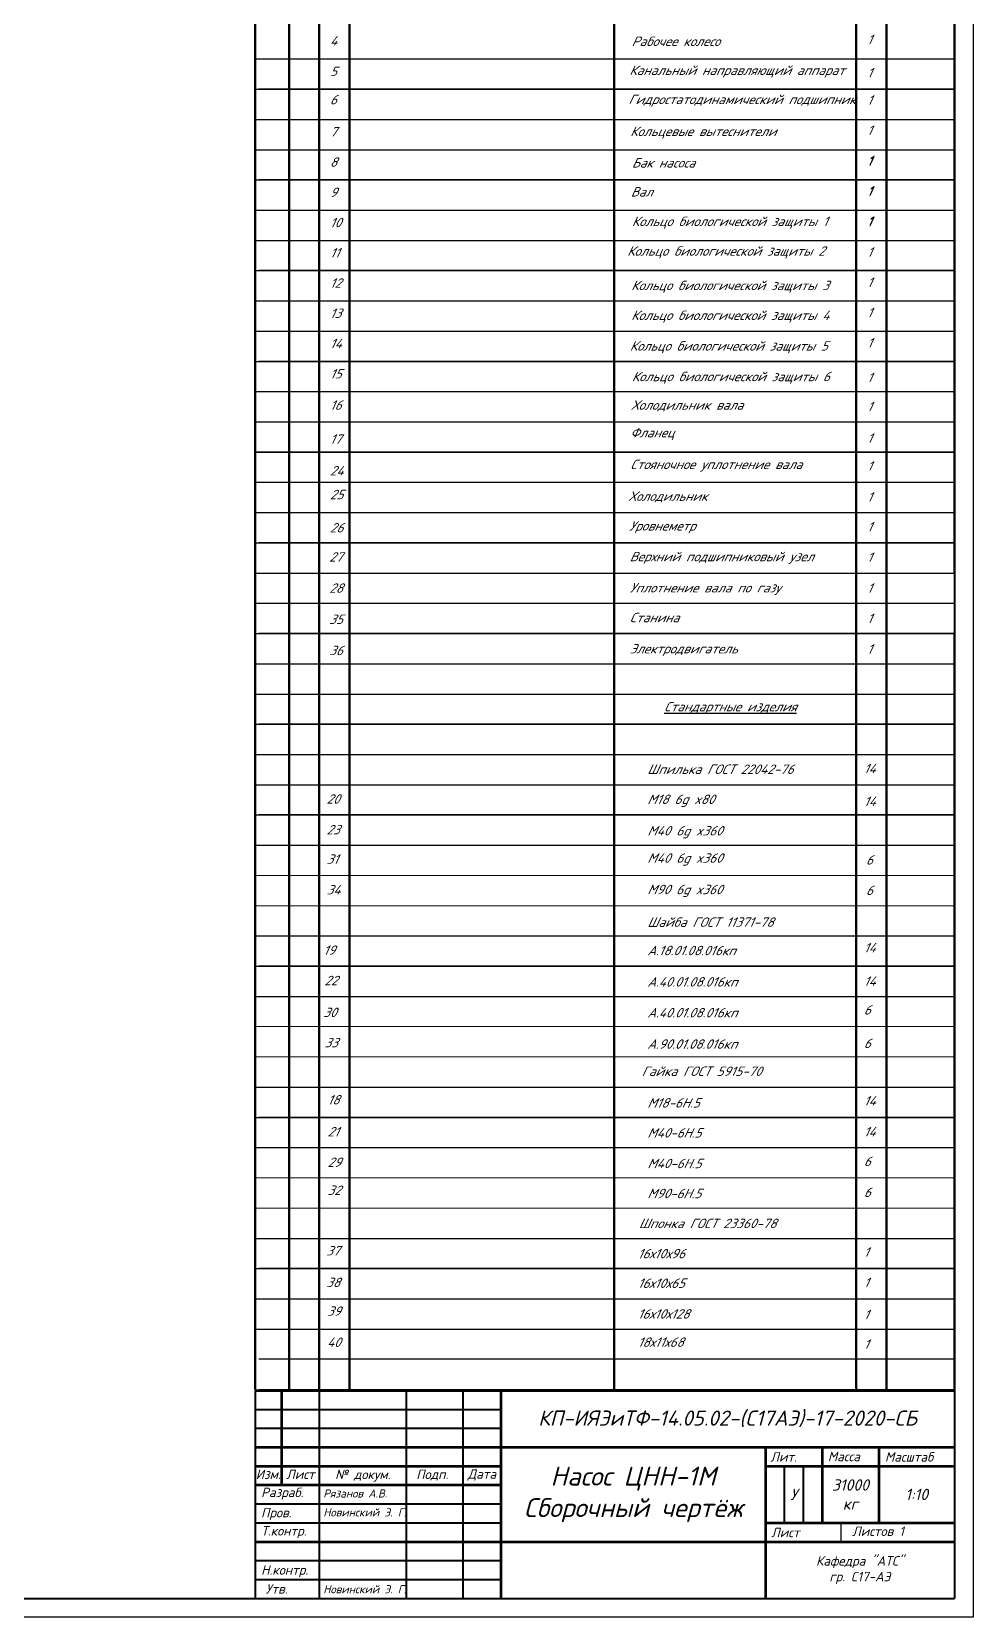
# Model space of a CAD drawing. Header units: millimetres. Extents: x 2879 to 23145, y -3142 to 6314.
# Drawn here: x 22891.3 to 23140.3, y -3142.4 to -2723 of the extents above; entities that cross this region are included whole.
import ezdxf

# ---------------------------------------------------------------- set-up
doc = ezdxf.new("R2010")
doc.units = ezdxf.units.MM
doc.linetypes.add('ACAD_ISO03W100', pattern=[30, 12, -18])
doc.layers.get('0').update_dxf_attribs({"lineweight": 40})
for name, color, linetype, lineweight in [('Основная', 7, 'Continuous', 53), ('Тонкая', 7, 'Continuous', 25), ('тонкий', 7, 'ACAD_ISO03W100', 20), ('штриховка', 7, 'Continuous', 20)]:
    doc.layers.add(name, color=color, linetype=linetype, lineweight=lineweight)
doc.styles.add('Frame', font='isocpeur.ttf', dxfattribs={"oblique": 25, "height": 2.5})
doc.styles.add('Размер', font='isocpeur.ttf', dxfattribs={"oblique": 15})
doc.styles.add('Размеры', font='isocpeur.ttf', dxfattribs={"oblique": 15})

msp = doc.modelspace()

# ---------------------------------------------------------------- linework, layer by layer
for p, q in [((23135.34, -2306.406), (23135.34, -3137.406)), ((23135.34, -2850.16), (23135.34, -2858.16)), ((22950.34, -3082.406), (22950.34, -3137.406)), ((22967.34, -3082.406), (22967.34, -3137.406)), ((22990.34, -3082.406), (22990.34, -3137.406)), ((23005.34, -3082.406), (23005.34, -3137.406)), ((22950.34, -3087.406), (23015.34, -3087.406)), ((22950.34, -3092.406), (23015.34, -3092.406)), ((23085.34, -3097.406), (23085.34, -3102.406)), ((23085.34, -3102.406), (23090.34, -3102.406)), ((23090.34, -3102.406), (23090.34, -3117.406)), ((23095.34, -3102.406), (23095.34, -3117.406)), ((22950.34, -3112.406), (23015.34, -3112.406)), ((22950.34, -3117.406), (23015.34, -3117.406)), ((23085.34, -3117.406), (23105.34, -3117.406)), ((22950.34, -3127.406), (23015.34, -3127.406)), ((22950.34, -3132.406), (23015.34, -3132.406)), ((22566.34, -3137.406), (23135.34, -3137.406))]:
    msp.add_line(p, q)
at = {"lineweight": 50}
for p, q in [((22950.34, -3082.16), (22950.34, -2659.16)), ((22959.34, -2659.16), (22959.34, -2850.16)), ((22967.34, -2850.16), (22967.34, -2659.16)), ((22975.34, -2850.16), (22975.34, -2659.16)), ((23045.34, -2659.16), (23045.34, -2850.16)), ((23109.34, -2850.16), (23109.34, -2659.16)), ((23117.34, -2659.16), (23117.34, -2850.16)), ((23135.34, -2675.16), (23135.34, -2866.16)), ((22959.34, -2850.16), (22959.34, -3082.16)), ((22967.34, -3082.16), (22967.34, -2850.16)), ((22975.34, -3082.16), (22975.34, -2850.16)), ((23045.34, -2850.16), (23045.34, -3082.16)), ((23109.34, -3082.16), (23109.34, -2850.16)), ((23117.34, -2850.16), (23117.34, -3082.16)), ((23135.34, -2882.16), (23135.34, -3082.16))]:
    msp.add_line(p, q, dxfattribs=at)
at = {"lineweight": 30}
for p, q in [((23085.34, -3122.406), (23085.34, -3117.406)), ((23105.34, -3117.406), (23105.34, -3122.406))]:
    msp.add_line(p, q, dxfattribs=at)
at = {"layer": 'Основная'}
for p, q in [((22950.34, -3082.406), (23135.34, -3082.406)), ((22957.34, -3082.406), (22957.34, -3107.406)), ((23015.34, -3082.406), (23015.34, -3137.406)), ((22950.34, -3097.406), (23135.34, -3097.406)), ((23085.34, -3097.406), (23085.34, -3137.406)), ((23100.34, -3097.406), (23100.34, -3117.406)), ((23115.34, -3097.406), (23115.34, -3117.406)), ((22950.34, -3102.406), (23015.34, -3102.406)), ((23085.34, -3102.406), (23135.34, -3102.406)), ((23100.34, -3102.406), (23100.34, -3117.406)), ((22950.34, -3107.406), (23015.34, -3107.406)), ((23085.34, -3117.406), (23135.34, -3117.406)), ((22950.34, -3122.406), (23135.34, -3122.406))]:
    msp.add_line(p, q, dxfattribs=at)
at = {"layer": 'Тонкая'}
for p, q in [((23140.34, -2301.406), (23140.34, -3142.406)), ((22950.34, -2730.16), (23135.34, -2730.16)), ((22951.34, -2730.16), (23135.34, -2730.16)), ((22950.34, -2738.16), (23135.34, -2738.16)), ((23135.34, -2738.16), (22951.34, -2738.16)), ((22950.34, -2746.16), (23135.34, -2746.16)), ((22951.34, -2746.16), (23135.34, -2746.16)), ((22950.34, -2754.16), (23135.34, -2754.16)), ((22951.34, -2754.16), (23135.34, -2754.16)), ((22950.34, -2762.16), (23135.34, -2762.16)), ((23135.34, -2762.16), (22951.34, -2762.16)), ((22950.34, -2770.16), (23135.34, -2770.16)), ((22951.34, -2770.16), (23135.34, -2770.16)), ((22950.34, -2778.16), (23135.34, -2778.16)), ((22951.34, -2778.16), (23135.34, -2778.16)), ((22950.34, -2786.16), (23135.34, -2786.16)), ((23135.34, -2786.16), (22951.34, -2786.16)), ((22950.34, -2794.16), (23135.34, -2794.16)), ((22951.34, -2794.16), (23135.34, -2794.16)), ((22950.34, -2802.16), (23135.34, -2802.16)), ((22951.34, -2802.16), (23135.34, -2802.16)), ((22950.34, -2810.16), (23135.34, -2810.16)), ((23135.34, -2810.16), (22951.34, -2810.16)), ((22950.34, -2818.16), (23135.34, -2818.16)), ((22951.34, -2818.16), (23135.34, -2818.16)), ((22950.34, -2826.16), (23135.34, -2826.16)), ((22950.34, -2826.16), (23135.34, -2826.16)), ((23135.34, -2834.16), (22950.34, -2834.16)), ((22950.34, -2834.16), (23135.34, -2834.16)), ((22950.34, -2842.16), (23135.34, -2842.16)), ((22950.34, -2842.16), (23135.34, -2842.16)), ((22950.34, -2850.16), (23135.34, -2850.16)), ((22950.34, -2850.16), (23135.34, -2850.16)), ((22951.34, -2850.16), (23135.34, -2850.16)), ((22950.34, -2858.16), (23135.34, -2858.16)), ((23135.34, -2858.16), (22951.34, -2858.16)), ((22950.34, -2866.16), (23135.34, -2866.16)), ((22951.34, -2866.16), (23135.34, -2866.16)), ((22950.34, -2874.16), (23135.34, -2874.16)), ((22950.34, -2874.16), (23135.34, -2874.16)), ((22951.34, -2874.16), (23135.34, -2874.16)), ((22950.34, -2882.16), (23135.34, -2882.16)), ((23135.34, -2882.16), (22951.34, -2882.16)), ((22950.34, -2890.16), (23135.34, -2890.16)), ((22951.34, -2890.16), (23135.34, -2890.16)), ((22950.34, -2898.16), (23135.34, -2898.16)), ((22951.34, -2898.16), (23135.34, -2898.16)), ((22950.34, -2906.16), (23135.34, -2906.16)), ((23135.34, -2906.16), (22951.34, -2906.16)), ((22950.34, -2914.16), (23135.34, -2914.16)), ((22951.34, -2914.16), (23135.34, -2914.16)), ((22950.34, -2922.16), (23135.34, -2922.16)), ((22951.34, -2922.16), (23135.34, -2922.16)), ((22950.34, -2930.16), (23135.34, -2930.16)), ((23135.34, -2930.16), (22951.34, -2930.16)), ((22950.34, -2938.16), (23135.34, -2938.16)), ((22951.34, -2938.16), (23135.34, -2938.16)), ((22950.34, -2962.16), (23135.34, -2962.16)), ((22951.34, -2962.16), (23135.34, -2962.16)), ((22950.34, -2970.16), (23135.34, -2970.16)), ((23135.34, -2970.16), (22951.34, -2970.16)), ((22950.34, -2978.16), (23135.34, -2978.16)), ((22951.34, -2978.16), (23135.34, -2978.16)), ((22950.34, -3002.16), (23135.34, -3002.16)), ((22950.34, -3002.16), (23135.34, -3002.16)), ((22951.34, -3002.16), (23135.34, -3002.16)), ((22950.34, -3010.16), (23135.34, -3010.16)), ((23135.34, -3010.16), (22951.34, -3010.16)), ((22950.34, -3018.16), (23135.34, -3018.16)), ((22951.34, -3018.16), (23135.34, -3018.16)), ((22950.34, -3042.16), (23135.34, -3042.16)), ((22951.34, -3042.16), (23135.34, -3042.16)), ((22950.34, -3050.16), (23135.34, -3050.16)), ((23135.34, -3050.16), (22951.34, -3050.16)), ((22950.34, -3058.16), (23135.34, -3058.16)), ((22950.34, -3058.16), (23135.34, -3058.16)), ((22951.34, -3058.16), (23135.34, -3058.16)), ((22951.34, -3058.16), (23135.34, -3058.16)), ((22950.34, -3066.16), (23135.34, -3066.16)), ((23135.34, -3074.16), (22951.34, -3074.16)), ((22951.34, -3082.16), (23135.34, -3082.16)), ((23140.34, -3142.406), (22546.34, -3142.406))]:
    msp.add_line(p, q, dxfattribs=at)
at = {"layer": 'штриховка'}
for p, q in [((22950.34, -2898.16), (22950.34, -2906.16)), ((22950.34, -2898.16), (23135.34, -2898.16)), ((22950.34, -2906.16), (23135.34, -2906.16)), ((22950.34, -2906.16), (22950.34, -2914.16)), ((22950.34, -2938.16), (22950.34, -2946.16)), ((22950.34, -2946.16), (23135.34, -2946.16)), ((22950.34, -2946.16), (22950.34, -2954.16)), ((22950.34, -2954.16), (23135.34, -2954.16)), ((22950.34, -2978.16), (22950.34, -2986.16)), ((22950.34, -2986.16), (23135.34, -2986.16)), ((22950.34, -2986.16), (22950.34, -2994.16)), ((22950.34, -2994.16), (23135.34, -2994.16)), ((22950.34, -3026.16), (23135.34, -3026.16)), ((22950.34, -3026.16), (22950.34, -3034.16)), ((22950.34, -3034.16), (23135.34, -3034.16))]:
    msp.add_line(p, q, dxfattribs=at)

# ---------------------------------------------------------------- texts
for s, insert, char_height, width, attachment_point, style in [('4', (22970.099, -2724.123), 2.5, 8, 1, 'Frame'), ('Рабочее колесо', (23049.935, -2724.243), 2.5, 64, 1, 'Frame'), ('1', (23112.204, -2723.749), 2.5, 8, 1, 'Frame'), ('5', (22970.099, -2732.188), 2.5, 8, 1, 'Frame'), ('Канальный направляющий аппарат', (23049.326, -2731.901), 2.5, 64, 1, 'Frame'), ('1', (23112.204, -2732.527), 2.5, 8, 1, 'Frame'), ('6', (22970.099, -2739.688), 2.5, 8, 1, 'Frame'), ('Гидростатодинамический подшипник', (23049.077, -2739.608), 2.5, 64, 1, 'Frame'), ('1', (23112.204, -2739.749), 2.5, 8, 1, 'Frame'), ('7', (22970.099, -2748.188), 2.5, 8, 1, 'Frame'), ('Кольцевые вытеснители', (23049.55, -2748.064), 2.5, 64, 1, 'Frame'), ('1', (23112.204, -2747.749), 2.5, 8, 1, 'Frame'), ('1', (23112.204, -2755.749), 2.5, 8, 1, 'Frame'), ('8', (22970.099, -2756.188), 2.5, 8, 1, 'Frame'), ('Бак насоса', (23049.994, -2756.387), 2.5, 64, 1, 'Frame'), ('1', (23112.204, -2755.982), 2.5, 8, 1, 'Frame'), ('Вал', (23049.712, -2764.052), 2.5, 64, 1, 'Frame'), ('1', (23112.204, -2763.749), 2.5, 8, 1, 'Frame'), ('1', (23112.204, -2763.982), 2.5, 8, 1, 'Frame'), ('9', (22970.099, -2764.188), 2.5, 8, 1, 'Frame'), ('10', (22970.099, -2772.188), 2.5, 8, 1, 'Frame'), ('Кольцо биологической защиты 1', (23049.975, -2771.878), 2.5, 64, 1, 'Frame'), ('1', (23112.204, -2771.749), 2.5, 8, 1, 'Frame'), ('1', (23112.204, -2771.982), 2.5, 8, 1, 'Frame'), ('11', (22970.099, -2780.188), 2.5, 8, 1, 'Frame'), ('Кольцо биологической защиты 2', (23048.759, -2779.724), 2.5, 64, 1, 'Frame'), ('1', (23112.204, -2779.982), 2.5, 8, 1, 'Frame'), ('12', (22970.099, -2788.188), 2.5, 8, 1, 'Frame'), ('Кольцо биологической защиты 3', (23049.814, -2788.824), 2.5, 64, 1, 'Frame'), ('1', (23112.204, -2787.982), 2.5, 8, 1, 'Frame'), ('13', (22970.099, -2796.188), 2.5, 8, 1, 'Frame'), ('Кольцо биологической защиты 4', (23049.814, -2796.727), 2.5, 64, 1, 'Frame'), ('1', (23112.204, -2795.982), 2.5, 8, 1, 'Frame'), ('14', (22970.099, -2804.188), 2.5, 8, 1, 'Frame'), ('Кольцо биологической защиты 5', (23049.448, -2804.829), 2.5, 64, 1, 'Frame'), ('1', (23112.204, -2803.982), 2.5, 8, 1, 'Frame'), ('15', (22970.099, -2812.188), 2.5, 8, 1, 'Frame'), ('Кольцо биологической защиты 6', (23049.975, -2812.92), 2.5, 64, 1, 'Frame'), ('1', (23112.204, -2813.172), 2.5, 8, 1, 'Frame'), ('16', (22970.099, -2820.486), 2.5, 8, 1, 'Frame'), ('Холодильник вала', (23049.814, -2820.468), 2.5, 64, 1, 'Frame'), ('1', (23112.204, -2820.858), 2.5, 8, 1, 'Frame'), ('17', (22970.099, -2829.451), 2.5, 8, 1, 'Frame'), ('Фланец', (23049.55, -2827.774), 2.5, 64, 1, 'Frame'), ('1', (23112.204, -2829.212), 2.5, 8, 1, 'Frame'), ('24', (22970.099, -2837.844), 2.5, 8, 1, 'Frame'), ('Стояночное уплотнение вала', (23049.586, -2836.163), 2.5, 64, 1, 'Frame'), ('1', (23112.204, -2836.564), 2.5, 8, 1, 'Frame'), ('25', (22970.099, -2844.139), 2.5, 8, 1, 'Frame'), ('Холодильник', (23049.118, -2844.567), 2.5, 64, 1, 'Frame'), ('1', (23112.204, -2844.752), 2.5, 8, 1, 'Frame'), ('26', (22970.099, -2852.925), 2.5, 8, 1, 'Frame'), ('Уровнеметр', (23049.307, -2852.43), 2.5, 64, 1, 'Frame'), ('1', (23112.204, -2852.633), 2.5, 8, 1, 'Frame'), ('27', (22969.928, -2860.645), 2.5, 8, 1, 'Frame'), ('Верхний подшипниковый узел', (23049.409, -2860.552), 2.5, 64, 1, 'Frame'), ('1', (23112.204, -2860.709), 2.5, 8, 1, 'Frame'), ('28', (22969.928, -2868.893), 2.5, 8, 1, 'Frame'), ('Уплотнение вала по газу', (23049.409, -2868.8), 2.5, 64, 1, 'Frame'), ('1', (23112.204, -2868.859), 2.5, 8, 1, 'Frame'), ('35', (22969.928, -2877.143), 2.5, 8, 1, 'Frame'), ('Станина', (23049.409, -2876.68), 2.5, 64, 1, 'Frame'), ('1', (23112.204, -2876.906), 2.5, 8, 1, 'Frame'), ('36', (22969.928, -2885.391), 2.5, 8, 1, 'Frame'), ('Электродвигатель', (23049.409, -2884.928), 2.5, 64, 1, 'Frame'), ('1', (23112.204, -2884.987), 2.5, 8, 1, 'Frame'), ('Шпилька ГОСТ 22042-76', (23054.079, -2916.809), 2.5, 64, 1, 'Frame'), ('14', (23111.328, -2916.622), 2.5, 8, 1, 'Frame'), ('20', (22969.223, -2924.675), 2.5, 8, 1, 'Frame'), ('M18 6g x80', (23054.079, -2924.766), 2.5, 64, 1, 'Frame'), ('14', (23111.328, -2925.309), 2.5, 8, 1, 'Frame'), ('23', (22969.223, -2932.795), 2.5, 8, 1, 'Frame'), ('M40 6g x360', (23054.079, -2933.086), 2.5, 64, 1, 'Frame'), ('M40 6g x360', (23054.079, -2940.303), 2.5, 64, 1, 'Frame'), ('31', (22969.223, -2940.585), 2.5, 8, 1, 'Frame'), ('6', (23111.891, -2940.791), 2.5, 8, 1, 'Frame'), ('34', (22969.223, -2948.705), 2.5, 8, 1, 'Frame'), ('M90 6g x360', (23054.079, -2948.623), 2.5, 64, 1, 'Frame'), ('6', (23111.891, -2948.846), 2.5, 8, 1, 'Frame'), ('Шайба ГОСТ 11371-78', (23054.079, -2957.259), 2.5, 64, 1, 'Frame'), ('19', (22968.347, -2964.676), 2.5, 8, 1, 'Frame'), ('A.18.01.08.016кп', (23054.079, -2964.769), 2.5, 64, 1, 'Frame'), ('14', (23111.328, -2964.02), 2.5, 8, 1, 'Frame'), ('22', (22968.67, -2972.694), 2.5, 8, 1, 'Frame'), ('A.40.01.08.016кп', (23054.079, -2973.058), 2.5, 64, 1, 'Frame'), ('14', (23111.328, -2972.881), 2.5, 8, 1, 'Frame'), ('30', (22968.347, -2981.124), 2.5, 8, 1, 'Frame'), ('A.40.01.08.016кп', (23054.079, -2981.217), 2.5, 64, 1, 'Frame'), ('6', (23111.328, -2980.469), 2.5, 8, 1, 'Frame'), ('33', (22968.67, -2989.142), 2.5, 8, 1, 'Frame'), ('A.90.01.08.016кп', (23054.079, -2989.506), 2.5, 64, 1, 'Frame'), ('6', (23111.328, -2989.329), 2.5, 8, 1, 'Frame'), ('Гайка ГОСТ 5915-70', (23052.58, -2996.703), 2.5, 64, 1, 'Frame'), ('18', (22969.478, -3004.246), 2.5, 8, 1, 'Frame'), ('M18-6H.5', (23054.079, -3005.073), 2.5, 64, 1, 'Frame'), ('14', (23111.328, -3004.518), 2.5, 8, 1, 'Frame'), ('21', (22969.478, -3012.694), 2.5, 8, 1, 'Frame'), ('M40-6H.5', (23054.079, -3013.01), 2.5, 64, 1, 'Frame'), ('14', (23111.328, -3012.697), 2.5, 8, 1, 'Frame'), ('29', (22969.478, -3020.782), 2.5, 8, 1, 'Frame'), ('M40-6H.5', (23054.079, -3021.111), 2.5, 64, 1, 'Frame'), ('6', (23111.328, -3020.556), 2.5, 8, 1, 'Frame'), ('32', (22969.478, -3028.178), 2.5, 8, 1, 'Frame'), ('M90-6H.5', (23054.079, -3029.049), 2.5, 64, 1, 'Frame'), ('6', (23111.328, -3028.735), 2.5, 8, 1, 'Frame'), ('Шпонка ГОСТ 23360-78', (23051.825, -3036.961), 2.5, 64, 1, 'Frame'), ('37', (22969.113, -3044.205), 2.5, 8, 1, 'Frame'), ('16х10х96', (23051.522, -3044.95), 2.5, 64, 1, 'Frame'), ('1', (23111.328, -3044.52), 2.5, 8, 1, 'Frame'), ('38', (22969.113, -3052.561), 2.5, 8, 1, 'Frame'), ('16х10х65', (23051.522, -3052.776), 2.5, 64, 1, 'Frame'), ('1', (23111.328, -3052.597), 2.5, 8, 1, 'Frame'), ('39', (22969.317, -3060.164), 2.5, 8, 1, 'Frame'), ('16х10х128', (23051.522, -3060.892), 2.5, 64, 1, 'Frame'), ('1', (23111.328, -3061.054), 2.5, 8, 1, 'Frame'), ('40', (22969.317, -3068.386), 2.5, 8, 1, 'Frame'), ('18х11х68', (23051.522, -3068.372), 2.5, 64, 1, 'Frame'), ('1', (23111.328, -3068.896), 2.5, 8, 1, 'Frame'), ('КП-ИЯЭиТФ-14.05.02-(C17АЭ)-17-2020-СБ', (23075.34, -3089.906), 4, 120, 5, 'Размер'), ('Изм.', (22953.84, -3104.58), 2.5, 7, 5, 'Размер'), ('Лист', (22962.34, -3104.58), 2.5, 10, 5, 'Размеры'), ('№ докум.', (22978.84, -3104.955), 2.5, 23, 5, 'Размер'), ('Подп.', (22992.983, -3103.33), 2.5, 15, 1, 'Размер'), ('Дата', (23010.34, -3104.767), 2.5, 10, 5, 'Размер'), ('Насос ЦНН-1М\\PСборочный чертёж', (23050.34, -3109.906), 5, 70, 5, 'Размер'), ('Разраб.', (22951.955, -3108.112), 2.5, 17, 1, 'Размер'), ('Рязанов А.В.', (22968.395, -3108.577), 2.15, 23, 1, 'Размер'), ('1:10', (23125.34, -3109.906), 3, 20, 5, 'Размер'), ('Пров.', (22951.93, -3113.471), 2.5, 17, 1, 'Размер'), ('Новинский Э. Г.', (22968.395, -3113.577), 2.15, 23, 1, 'Размер'), ('Т.контр.', (22951.955, -3118.289), 2.5, 17, 1, 'Размер'), ('Н.контр.', (22951.955, -3128.642), 2.5, 17, 1, 'Размер'), ('Утв.', (22953.166, -3133.642), 2.5, 17, 1, 'Размеры'), ('Новинский Э. Г.', (22968.395, -3133.906), 2.15, 23, 1, 'Размер')]:
    msp.add_mtext(s, dxfattribs=dict(insert=insert, char_height=char_height, width=width, attachment_point=attachment_point, style=style))
at = {"layer": 'Основная', "char_height": 2.5, "style": 'Размер'}
for s, insert, width, attachment_point in [('Лит.', (23086.661, -3098.726), 15, 1), ('Масса', (23101.864, -3098.624), 15, 1), ('Масштаб', (23116.965, -3098.726), 20, 1), ('Лист', (23086.864, -3118.726), 20, 1), ('Листов 1', (23108.291, -3118.398), 20, 1), ('Кафедра "АТС" \\Pгр. С17-АЭ', (23110.34, -3129.906), 50, 5)]:
    msp.add_mtext(s, dxfattribs=dict(at, insert=insert, width=width, attachment_point=attachment_point))
at = {"layer": 'Тонкая', "insert": (23058.527, -2900.253), "char_height": 2.5, "width": 53.57806, "attachment_point": 1, "style": 'Frame'}
msp.add_mtext('{\\LСтандартные изделия}', dxfattribs=at)
at = {"layer": 'тонкий', "char_height": 3, "attachment_point": 5, "style": 'Размер'}
for s, insert, width in [('31000\\Pкг', (23107.84, -3109.906), 15), ('У', (23092.84, -3109.906), 5)]:
    msp.add_mtext(s, dxfattribs=dict(at, insert=insert, width=width))

doc.saveas('drawing.dxf')
